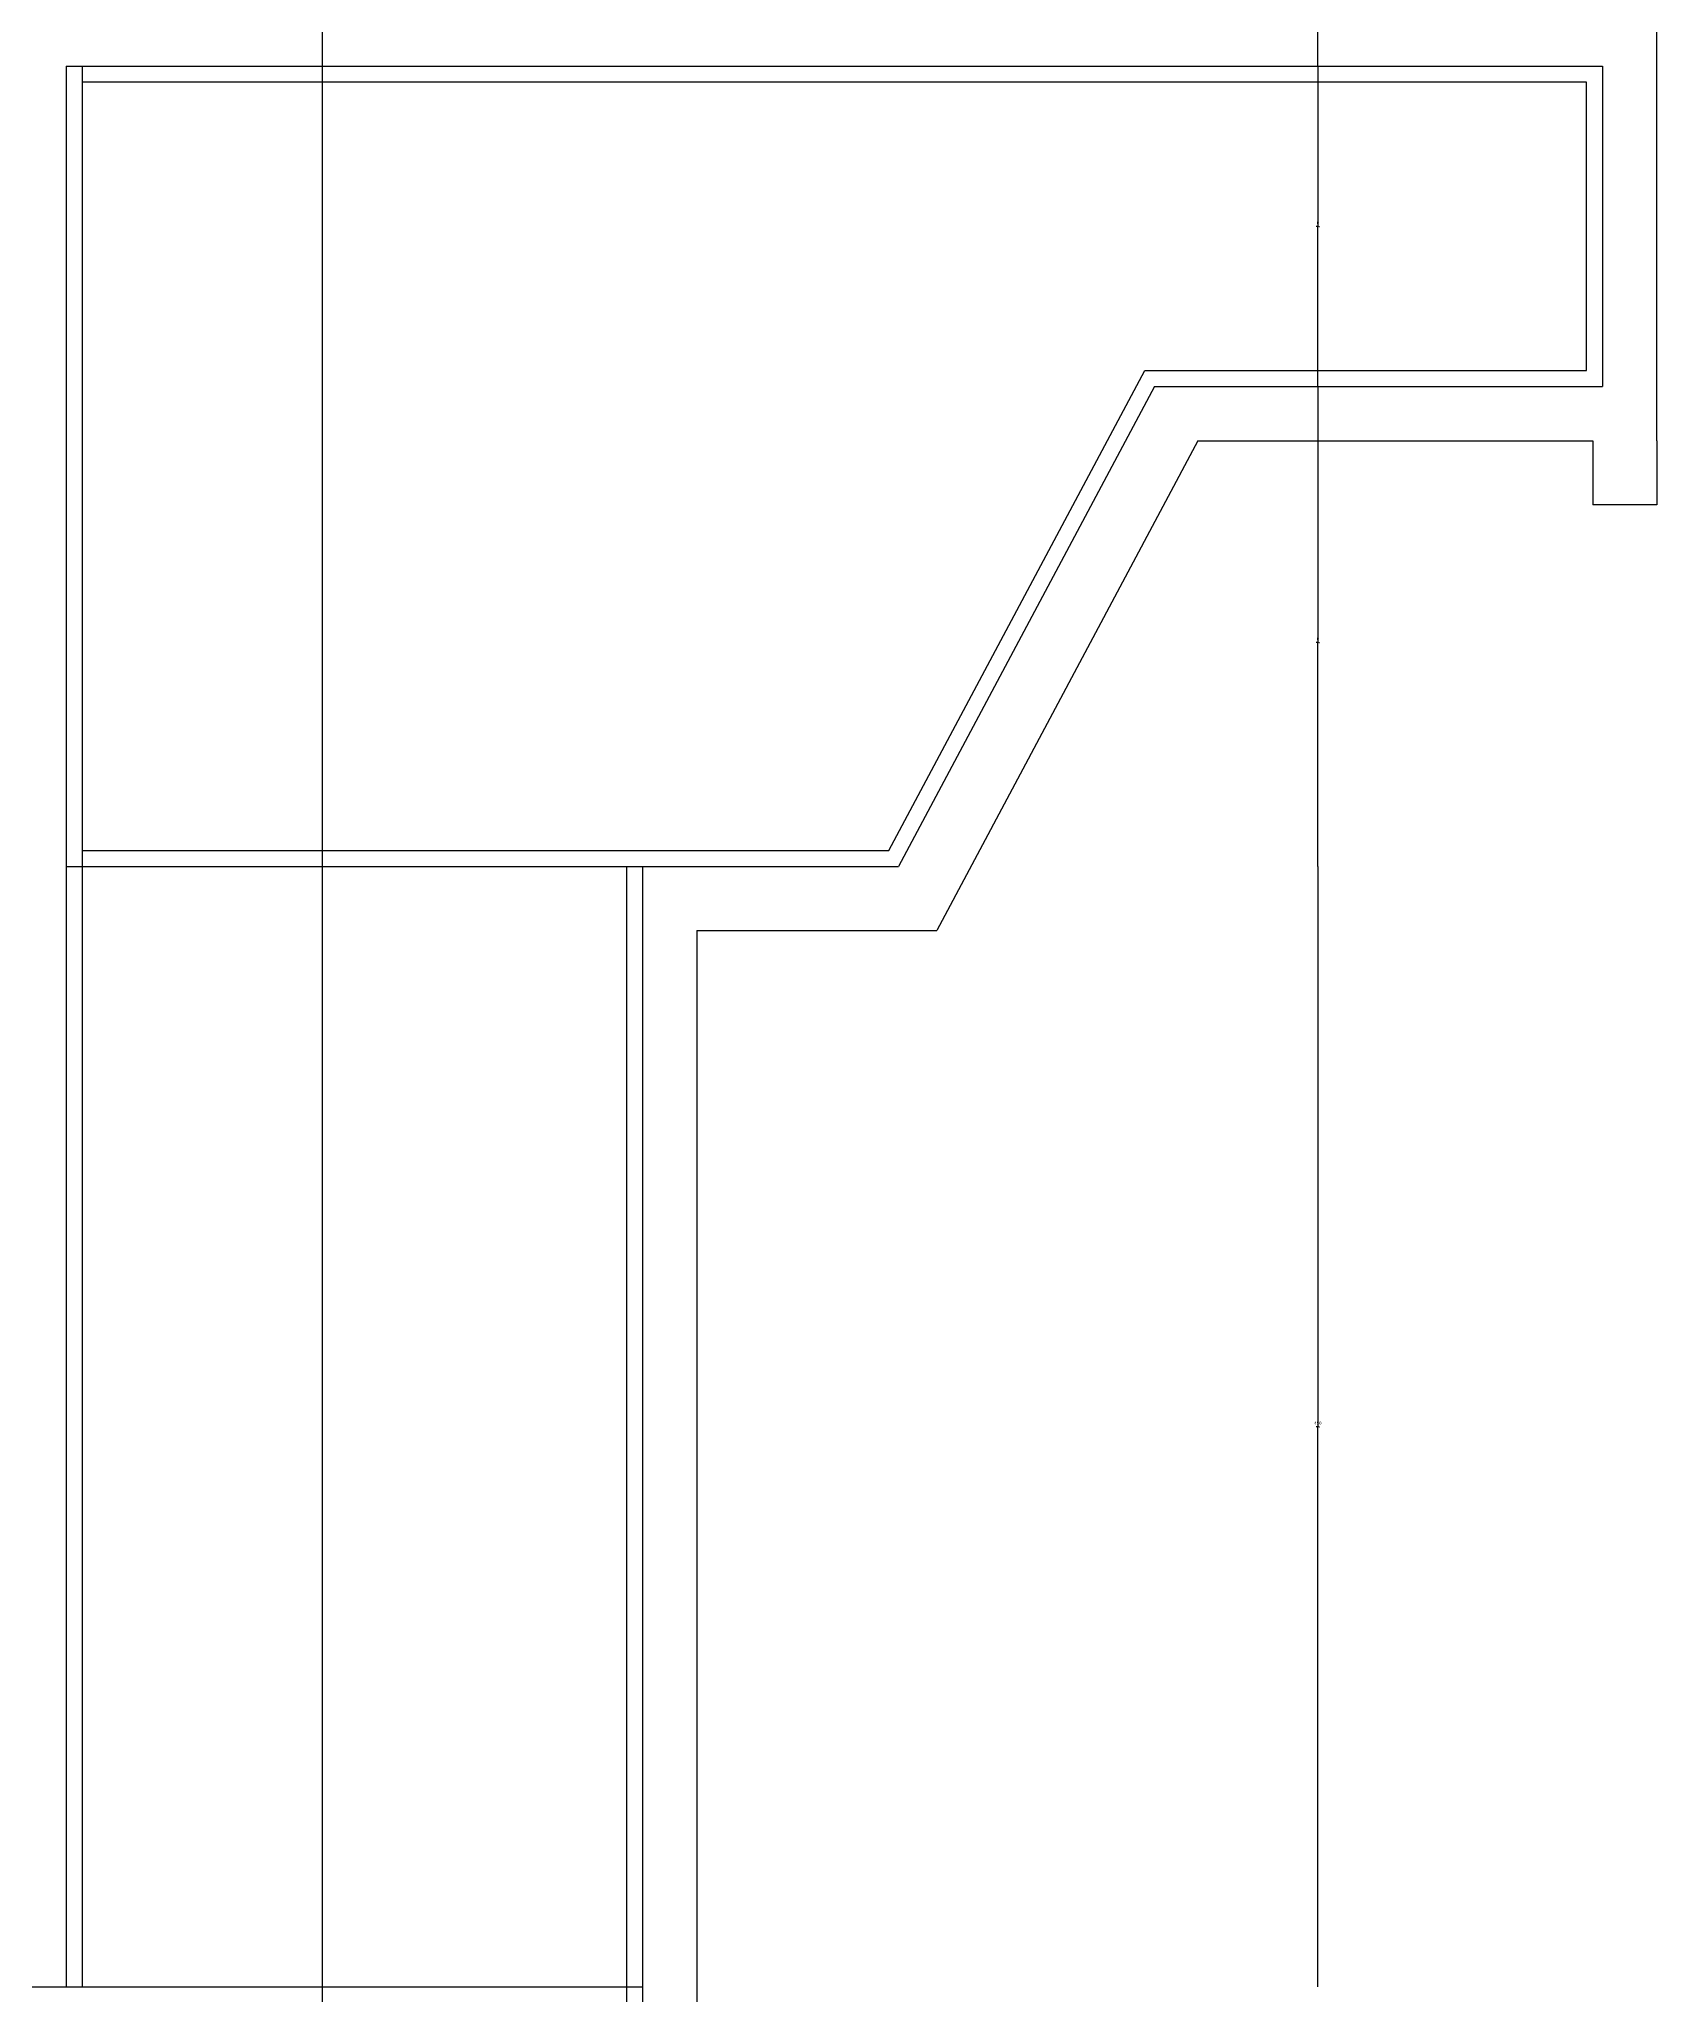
# Model space of a CAD drawing. Header units: metres. Extents: x 2111 to 6674, y -3242 to 1303.
# Drawn here: x 2642 to 3147, y -2452 to -1842 of the extents above; entities that cross this region are included whole.
import ezdxf

# ---------------------------------------------------------------- set-up
doc = ezdxf.new("R2010")
doc.units = ezdxf.units.M
for name, color, linetype in [('LM', 141, 'Continuous'), ('PUB_DIM', 3, 'Continuous'), ('PUB_WALL', 7, 'Continuous'), ('S_DOTE', 1, 'Continuous'), ('S_WALL', 7, 'Continuous')]:
    doc.layers.add(name, color=color, linetype=linetype)
doc.dimstyles.get("Standard").update_dxf_attribs({"dimtxt": 2.5, "dimasz": 2.5, "dimexe": 1.25, "dimexo": 0.625, "dimtad": 1, "dimcen": 2.5, "dimazin": 3, "dimtfac": 1, "dimtmove": 0, "dimatfit": 3})

# ---------------------------------------------------------------- blocks, each defined once
blk = doc.blocks.new('*D1')
for p, q in [((3041.07, -50), (3041.07, -950)), ((3040.82, -950), (3040.57, -950)), ((3041.07, -1850), (3041.07, -950)), ((3041.07, -950), (3041.07, -950)), ((3041.32, -950), (3041.57, -950))]:
    blk.add_line(p, q)
at = {"layer": 'Defpoints'}
for p in [(3041.07, -50), (3041.07, -950), (3041.07, -1850)]:
    blk.add_point(p, dxfattribs=at)
at = {"layer": 'PUB_DIM', "insert": (3041.07, -948.875), "char_height": 1, "attachment_point": 5}
blk.add_mtext('0', dxfattribs=at)
blk = doc.blocks.new('*D2')
for p, q in [((3041.07, -1950), (3041.07, -2030)), ((3040.82, -2030), (3040.57, -2030)), ((3041.07, -2100), (3041.07, -2030)), ((3041.07, -2030), (3041.07, -2030)), ((3041.32, -2030), (3041.57, -2030))]:
    blk.add_line(p, q)
at = {"layer": 'Defpoints'}
for p in [(3041.07, -1950), (3041.07, -2030), (3041.07, -2100)]:
    blk.add_point(p, dxfattribs=at)
at = {"layer": 'PUB_DIM', "insert": (3041.07, -2028.875), "char_height": 1, "attachment_point": 5}
blk.add_mtext('0', dxfattribs=at)
blk = doc.blocks.new('*D16')
for p, q in [((3041.07, -1850), (3041.07, -1900)), ((3040.82, -1900), (3040.57, -1900)), ((3041.07, -1950), (3041.07, -1900)), ((3041.07, -1900), (3041.07, -1900)), ((3041.32, -1900), (3041.57, -1900))]:
    blk.add_line(p, q)
at = {"layer": 'Defpoints'}
for p in [(3041.07, -1850), (3041.07, -1900), (3041.07, -1950)]:
    blk.add_point(p, dxfattribs=at)
at = {"layer": 'PUB_DIM', "insert": (3041.07, -1898.875), "char_height": 1, "attachment_point": 5}
blk.add_mtext('0', dxfattribs=at)
blk = doc.blocks.new('*D21')
for p, q in [((3041.07, -2100), (3041.07, -2275)), ((3040.82, -2275), (3040.57, -2275)), ((3041.07, -2450), (3041.07, -2275)), ((3041.07, -2275), (3041.07, -2275)), ((3041.32, -2275), (3041.57, -2275))]:
    blk.add_line(p, q)
at = {"layer": 'Defpoints'}
for p in [(3041.07, -2100), (3041.07, -2275), (3041.07, -2450)]:
    blk.add_point(p, dxfattribs=at)
at = {"layer": 'PUB_DIM', "insert": (3041.07, -2273.875), "char_height": 1, "attachment_point": 5}
blk.add_mtext('450', dxfattribs=at)

msp = doc.modelspace()

# ---------------------------------------------------------------- hatches: boundary and pattern name
at = {"layer": 'LM'}
h = msp.add_hatch(dxfattribs=at)
h.set_pattern_fill('ANSI31', scale=400)
h.paths.add_polyline_path([(2730, -2100), (2650, -2100), (2650, -2450), (2730, -2450)])
h.paths.add_polyline_path([(2730, -2450), (2830, -2450), (2830, -2100), (2730, -2100)])

# ---------------------------------------------------------------- linework, layer by layer
for p, q in [((3147, -1967), (3147, -1833)), ((3003.6, -1967), (2922, -2120)), ((3003.6, -1967), (3127, -1967)), ((3127, -1967), (3127, -1987)), ((3147, -1967), (3147, -1987)), ((3147, -1987), (3127, -1987)), ((2847, -2120), (2847, -2704.96)), ((2847, -2120), (2922, -2120))]:
    msp.add_line(p, q, dxfattribs=at)
at = {"layer": 'PUB_WALL'}
for points in [[(2655, -1850), (2655, -2450)], [(2825, -2100), (2825, -2704.96)]]:
    msp.add_lwpolyline(points, dxfattribs=at)
msp.add_lwpolyline([(2655, -2095), (2907, -2095), (2987, -1945), (3125, -1945), (3125, -1855), (2655, -1855)], close=True, dxfattribs=at)
at = {"layer": 'S_DOTE'}
msp.add_line((2730, -3020), (2730, 940), dxfattribs=at)
at = {"layer": 'S_WALL'}
for p, q in [((2650, -1850), (3130, -1850)), ((2650, -1850), (2650, -2450)), ((3130, -1850), (3130, -1950)), ((2990, -1950), (2910, -2100)), ((2990, -1950), (3130, -1950)), ((2650, -2100), (2910, -2100)), ((2830, -2100), (2830, -2704.96)), ((2155.27, -2450), (2830, -2450))]:
    msp.add_line(p, q, dxfattribs=at)

# ---------------------------------------------------------------- dimensions: what is measured, and where the dimension line sits
at = {"layer": 'PUB_DIM'}
for base, p1, p2, picture, middle in [((3041.07, -950), (3041.07, -1850), (3041.07, -50), '*D1', (3041.07, -948.875)), ((3041.07, -1900), (3041.07, -1950), (3041.07, -1850), '*D16', (3041.07, -1898.875)), ((3041.07, -2030), (3041.07, -1950), (3041.07, -2100), '*D2', (3041.07, -2028.875))]:
    dim = msp.add_linear_dim(base=base, p1=p1, p2=p2, dimstyle='Standard', dxfattribs=at)
    dim.commit()
    dim.dimension.update_dxf_attribs({"geometry": picture, "text_midpoint": middle})
dim = msp.add_linear_dim(base=(3041.07, -2275), p1=(3041.07, -2100), p2=(3041.07, -2450), text='450', dimstyle='Standard', dxfattribs=at)
dim.commit()
dim.dimension.update_dxf_attribs({"geometry": '*D21', "text_midpoint": (3041.07, -2273.875)})

doc.saveas('drawing.dxf')
